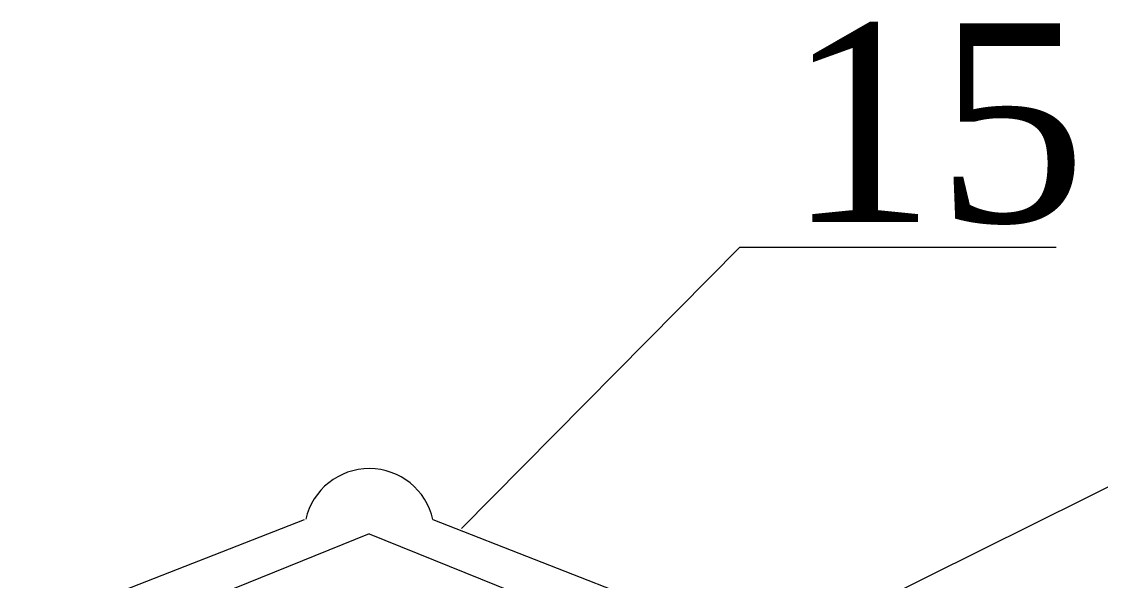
# Model space of a CAD drawing. Header units: millimetres. Extents: x 873544 to 1143527, y -837564 to -766512.
# Drawn here: x 1024534 to 1026161, y -770167 to -769323 of the extents above; entities that cross this region are included whole.
import ezdxf

# ---------------------------------------------------------------- set-up
doc = ezdxf.new("R2010")
doc.units = ezdxf.units.MM
doc.layers.add('Dam konstrukstruksiyasi', color=7, linetype='Continuous', lineweight=13)
doc.layers.add('Qeyd xətti', color=7, linetype='Continuous', lineweight=9)
doc.styles.add('Times New  Roman', font='times.ttf')

msp = doc.modelspace()

# ---------------------------------------------------------------- linework, layer by layer
at = {"layer": 'Dam konstrukstruksiyasi'}
for p, q in [((1024959.9, -770075.2), (1024319.9, -770325.1)), ((1025154.1, -770074.7), (1025794.1, -770324.6)), ((1025058.2, -770096.1), (1022903.7, -770966.5)), ((1025058.2, -770096.1), (1027242.2, -770978.5))]:
    msp.add_line(p, q, dxfattribs=at)
msp.add_arc((1025058.2, -770096.1), 98.3, 12.5654, 167.1596, dxfattribs=at)
at = {"layer": 'Qeyd xətti', "color": 0}
for points in [[(1025197.4, -770088), (1025617.2, -769663.5), (1026094.1, -769663.5)], [(1025342.1, -770438), (1026698.7, -769763.8), (1025715.3, -770555), (1026698.7, -769763.8), (1026753.3, -770963.8), (1026698.7, -769763.8), (1027171.7, -769763.8)]]:
    msp.add_lwpolyline(points, dxfattribs=at)

# ---------------------------------------------------------------- texts
at = {"linetype": 'Continuous', "lineweight": 9, "insert": (1025686.4, -769477.9), "char_height": 300, "attachment_point": 4, "style": 'Times New  Roman'}
msp.add_mtext('15', dxfattribs=at)

doc.saveas('drawing.dxf')
